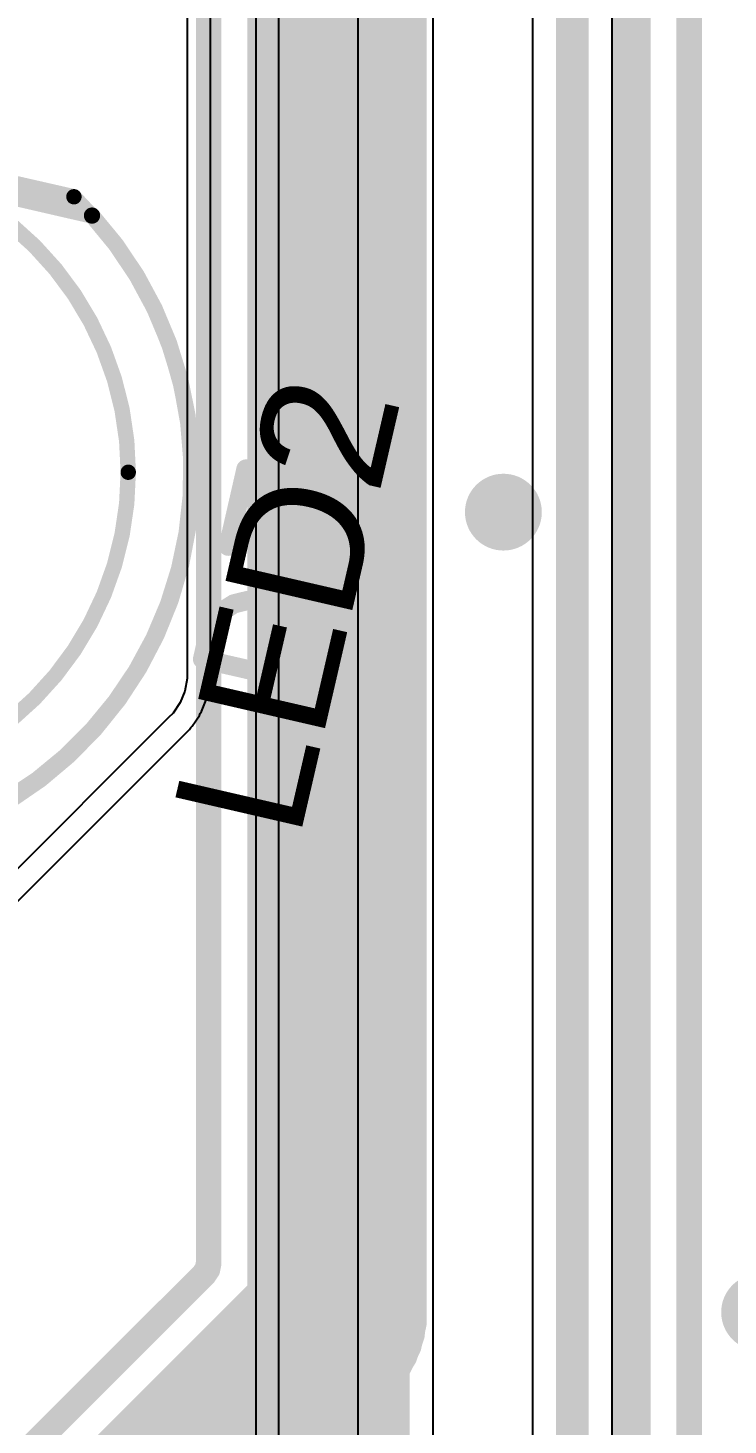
# Model space of a CAD drawing. Header units: inches. Extents: x 0 to 12.4, y -0.6 to 2.2.
# Drawn here: x 1.5577 to 1.7729, y 0.4384 to 0.8681 of the extents above; entities that cross this region are included whole.
import ezdxf

# ---------------------------------------------------------------- set-up
doc = ezdxf.new("R2010")
doc.units = ezdxf.units.IN
doc.header["$MEASUREMENT"] = 0
for name, color, linetype in [('Bottom Layer', 5, 'Continuous'), ('Bottom Solder', 6, 'Continuous'), ('Dimension', 6, 'Continuous'), ('Mechanical 4', 56, 'Continuous'), ('Multi-Layer', 9, 'Continuous'), ('Pad Holes', 156, 'Continuous'), ('Top Layer', 1, 'Continuous'), ('Top Overlay', 2, 'Continuous'), ('Top Solder', 216, 'Continuous')]:
    doc.layers.add(name, color=color, linetype=linetype)
doc.styles.add('Arial', font='', dxfattribs={"height": 0.2})
doc.styles.get('Arial').set_extended_font_data('Arial')

# ---------------------------------------------------------------- blocks, each defined once
blk = doc.blocks.new('IR333_A_52')
at = {"layer": 'Bottom Layer'}
blk.add_hatch(color=5, dxfattribs=at).paths.add_polyline_path([(-0.0815, 0.0315), (-0.0185, 0.0315), (-0.0185, -0.0315), (-0.0815, -0.0315)])
h = blk.add_hatch(color=5, dxfattribs=at)
edge = h.paths.add_edge_path()
edge.add_arc((0.05, 0), 0.0315, 0, 360)
at = {"layer": 'Bottom Solder'}
blk.add_hatch(color=6, dxfattribs=at).paths.add_polyline_path([(-0.0855, 0.0355), (-0.0145, 0.0355), (-0.0145, -0.0355), (-0.0855, -0.0355)])
h = blk.add_hatch(color=6, dxfattribs=at)
edge = h.paths.add_edge_path()
edge.add_arc((0.05, 0), 0.0355, 0, 360)
at = {"layer": 'Multi-Layer'}
blk.add_hatch(color=9, dxfattribs=at).paths.add_polyline_path([(-0.0815, 0.0315), (-0.0185, 0.0315), (-0.0185, -0.0315), (-0.0815, -0.0315)])
h = blk.add_hatch(color=9, dxfattribs=at)
edge = h.paths.add_edge_path()
edge.add_arc((0.05, 0), 0.0315, 0, 360)
at = {"layer": 'Pad Holes'}
h = blk.add_hatch(color=7, dxfattribs=at)
edge = h.paths.add_edge_path()
edge.add_arc((-0.05, 0), 0.01772, 0, 360)
h = blk.add_hatch(color=7, dxfattribs=at)
edge = h.paths.add_edge_path()
edge.add_arc((0.05, 0), 0.01772, 0, 360)
at = {"layer": 'Top Layer'}
blk.add_hatch(color=1, dxfattribs=at).paths.add_polyline_path([(-0.0815, 0.0315), (-0.0185, 0.0315), (-0.0185, -0.0315), (-0.0815, -0.0315)])
h = blk.add_hatch(color=1, dxfattribs=at)
edge = h.paths.add_edge_path()
edge.add_arc((0.05, 0), 0.0315, 0, 360)
at = {"layer": 'Top Solder'}
blk.add_hatch(color=216, dxfattribs=at).paths.add_polyline_path([(-0.0855, 0.0355), (-0.0145, 0.0355), (-0.0145, -0.0355), (-0.0855, -0.0355)])
h = blk.add_hatch(color=216, dxfattribs=at)
edge = h.paths.add_edge_path()
edge.add_arc((0.05, 0), 0.0355, 0, 360)
at = {"layer": 'Top Overlay'}
for points in [[(-0.11811, 0, 0.005, 0.005, -0.73505), (0.09707, 0.06729, 0.005, 0.005, 0)], [(0.09707, 0.06729, 0.005, 0.005, 0), (0.09707, -0.06729, 0.005, 0.005, 0)], [(0.09707, -0.06729, 0.005, 0.005, -0.73505), (-0.11811, 0, 0.005, 0.005, 0)], [(-0.05, -0.041, 0.005, 0.005, 0), (-0.05, -0.061, 0.005, 0.005, 0)], [(0.06, -0.044, 0.005, 0.005, 0), (0.04, -0.044, 0.005, 0.005, 0)], [(-0.04, -0.051, 0.005, 0.005, 0), (-0.06, -0.051, 0.005, 0.005, 0)]]:
    blk.add_lwpolyline(points, format="xyseb", dxfattribs=at)
for points in [[(0.09582, 0.06729, 0.0025, 0.0025, 1), (0.09832, 0.06729, 0.0025, 0.0025, 1)], [(0.09582, 0.06729, 0.0025, 0.0025, 1), (0.09832, 0.06729, 0.0025, 0.0025, 1)], [(-0.11936, 0, 0.0025, 0.0025, 1), (-0.11686, 0, 0.0025, 0.0025, 1)], [(-0.11936, 0, 0.0025, 0.0025, 1), (-0.11686, 0, 0.0025, 0.0025, 1)], [(-0.05125, -0.041, 0.0025, 0.0025, 1), (-0.04875, -0.041, 0.0025, 0.0025, 1)], [(0.03875, -0.044, 0.0025, 0.0025, 1), (0.04125, -0.044, 0.0025, 0.0025, 1)], [(0.05875, -0.044, 0.0025, 0.0025, 1), (0.06125, -0.044, 0.0025, 0.0025, 1)], [(-0.06125, -0.051, 0.0025, 0.0025, 1), (-0.05875, -0.051, 0.0025, 0.0025, 1)], [(-0.04125, -0.051, 0.0025, 0.0025, 1), (-0.03875, -0.051, 0.0025, 0.0025, 1)], [(-0.05125, -0.061, 0.0025, 0.0025, 1), (-0.04875, -0.061, 0.0025, 0.0025, 1)], [(0.09582, -0.06729, 0.0025, 0.0025, 1), (0.09832, -0.06729, 0.0025, 0.0025, 1)], [(0.09582, -0.06729, 0.0025, 0.0025, 1), (0.09832, -0.06729, 0.0025, 0.0025, 1)]]:
    blk.add_lwpolyline(points, format="xyseb", close=True, dxfattribs=at)
blk = doc.blocks.new('IR333_A_53')
at = {"layer": 'Bottom Layer'}
blk.add_hatch(color=5, dxfattribs=at).paths.add_polyline_path([(-0.0815, 0.0315), (-0.0185, 0.0315), (-0.0185, -0.0315), (-0.0815, -0.0315)])
h = blk.add_hatch(color=5, dxfattribs=at)
edge = h.paths.add_edge_path()
edge.add_arc((0.05, 0), 0.0315, 0, 360)
at = {"layer": 'Bottom Solder'}
blk.add_hatch(color=6, dxfattribs=at).paths.add_polyline_path([(-0.0855, 0.0355), (-0.0145, 0.0355), (-0.0145, -0.0355), (-0.0855, -0.0355)])
h = blk.add_hatch(color=6, dxfattribs=at)
edge = h.paths.add_edge_path()
edge.add_arc((0.05, 0), 0.0355, 0, 360)
at = {"layer": 'Multi-Layer'}
blk.add_hatch(color=9, dxfattribs=at).paths.add_polyline_path([(-0.0815, 0.0315), (-0.0185, 0.0315), (-0.0185, -0.0315), (-0.0815, -0.0315)])
h = blk.add_hatch(color=9, dxfattribs=at)
edge = h.paths.add_edge_path()
edge.add_arc((0.05, 0), 0.0315, 0, 360)
at = {"layer": 'Pad Holes'}
h = blk.add_hatch(color=7, dxfattribs=at)
edge = h.paths.add_edge_path()
edge.add_arc((-0.05, 0), 0.01772, 0, 360)
h = blk.add_hatch(color=7, dxfattribs=at)
edge = h.paths.add_edge_path()
edge.add_arc((0.05, 0), 0.01772, 0, 360)
at = {"layer": 'Top Layer'}
blk.add_hatch(color=1, dxfattribs=at).paths.add_polyline_path([(-0.0815, 0.0315), (-0.0185, 0.0315), (-0.0185, -0.0315), (-0.0815, -0.0315)])
h = blk.add_hatch(color=1, dxfattribs=at)
edge = h.paths.add_edge_path()
edge.add_arc((0.05, 0), 0.0315, 0, 360)
at = {"layer": 'Top Solder'}
blk.add_hatch(color=216, dxfattribs=at).paths.add_polyline_path([(-0.0855, 0.0355), (-0.0145, 0.0355), (-0.0145, -0.0355), (-0.0855, -0.0355)])
h = blk.add_hatch(color=216, dxfattribs=at)
edge = h.paths.add_edge_path()
edge.add_arc((0.05, 0), 0.0355, 0, 360)
at = {"layer": 'Top Overlay'}
for points in [[(-0.11811, 0, 0.005, 0.005, -0.73505), (0.09707, 0.06729, 0.005, 0.005, 0)], [(0.09707, 0.06729, 0.005, 0.005, 0), (0.09707, -0.06729, 0.005, 0.005, 0)], [(0.09707, -0.06729, 0.005, 0.005, -0.73505), (-0.11811, 0, 0.005, 0.005, 0)], [(-0.05, -0.041, 0.005, 0.005, 0), (-0.05, -0.061, 0.005, 0.005, 0)], [(0.04, -0.044, 0.005, 0.005, 0), (0.06, -0.044, 0.005, 0.005, 0)], [(-0.06, -0.051, 0.005, 0.005, 0), (-0.04, -0.051, 0.005, 0.005, 0)]]:
    blk.add_lwpolyline(points, format="xyseb", dxfattribs=at)
for points in [[(0.09582, 0.06729, 0.0025, 0.0025, 1), (0.09832, 0.06729, 0.0025, 0.0025, 1)], [(0.09582, 0.06729, 0.0025, 0.0025, 1), (0.09832, 0.06729, 0.0025, 0.0025, 1)], [(-0.11936, 0, 0.0025, 0.0025, 1), (-0.11686, 0, 0.0025, 0.0025, 1)], [(-0.11936, 0, 0.0025, 0.0025, 1), (-0.11686, 0, 0.0025, 0.0025, 1)], [(-0.05125, -0.041, 0.0025, 0.0025, 1), (-0.04875, -0.041, 0.0025, 0.0025, 1)], [(0.03875, -0.044, 0.0025, 0.0025, 1), (0.04125, -0.044, 0.0025, 0.0025, 1)], [(0.05875, -0.044, 0.0025, 0.0025, 1), (0.06125, -0.044, 0.0025, 0.0025, 1)], [(-0.06125, -0.051, 0.0025, 0.0025, 1), (-0.05875, -0.051, 0.0025, 0.0025, 1)], [(-0.04125, -0.051, 0.0025, 0.0025, 1), (-0.03875, -0.051, 0.0025, 0.0025, 1)], [(-0.05125, -0.061, 0.0025, 0.0025, 1), (-0.04875, -0.061, 0.0025, 0.0025, 1)], [(0.09582, -0.06729, 0.0025, 0.0025, 1), (0.09832, -0.06729, 0.0025, 0.0025, 1)], [(0.09582, -0.06729, 0.0025, 0.0025, 1), (0.09832, -0.06729, 0.0025, 0.0025, 1)]]:
    blk.add_lwpolyline(points, format="xyseb", close=True, dxfattribs=at)

msp = doc.modelspace()

# ---------------------------------------------------------------- hatches: boundary and pattern name
at = {"layer": 'Dimension'}
h = msp.add_hatch(color=6, dxfattribs=at)
edge = h.paths.add_edge_path()
edge.add_arc((1.70383, 0.71917), 0.01181, 0, 360)
h = msp.add_hatch(color=6, dxfattribs=at)
edge = h.paths.add_edge_path()
edge.add_arc((1.78257, 0.47311), 0.01181, 0, 360)

# ---------------------------------------------------------------- linework, layer by layer
at = {"layer": 'Bottom Layer'}
for p, q in [((1.63476, 1.34963), (1.63476, 0.31807)), ((1.65924, 0.313), (1.65924, 1.34963)), ((1.71276, 1.049), (1.71276, 0.28907)), ((1.73724, 0.284), (1.73724, 1.04393)), ((1.6067, 0.99808), (1.6067, 0.6699)), ((1.61384, 0.6699), (1.61384, 0.99808)), ((1.6067, 0.66796), (1.60595, 0.66416)), ((1.6067, 0.6699), (1.6067, 0.66796)), ((1.61295, 0.66277), (1.6137, 0.66657)), ((1.6137, 0.66727), (1.61384, 0.66796)), ((1.6137, 0.66657), (1.6137, 0.66727)), ((1.61384, 0.66796), (1.61384, 0.6699)), ((1.60595, 0.66416), (1.60446, 0.66058)), ((1.61254, 0.66143), (1.61268, 0.66212)), ((1.61268, 0.66212), (1.61295, 0.66277)), ((1.60446, 0.66058), (1.60231, 0.65735)), ((1.61067, 0.65726), (1.61106, 0.65785)), ((1.61106, 0.65785), (1.61254, 0.66143)), ((1.60094, 0.65598), (1.41562, 0.47066)), ((1.60231, 0.65735), (1.60094, 0.65598)), ((1.60094, 0.65598), (1.60094, 0.65598)), ((1.60774, 0.65289), (1.60824, 0.65339)), ((1.60824, 0.65339), (1.6104, 0.65661)), ((1.6104, 0.65661), (1.61067, 0.65726)), ((1.42066, 0.46562), (1.60598, 0.65093)), ((1.60598, 0.65094), (1.60735, 0.65231)), ((1.60598, 0.65093), (1.60598, 0.65094)), ((1.60735, 0.65231), (1.60774, 0.65289))]:
    msp.add_line(p, q, dxfattribs=at)
for points in [[(1.647, 0.313, 0.01, 0.01, 0), (1.647, 1.364, 0.01, 0.01, 0)], [(1.725, 0.284, 0.01, 0.01, 0), (1.725, 1.049, 0.01, 0.01, 0)]]:
    msp.add_lwpolyline(points, format="xyseb", dxfattribs=at)
at = {"layer": 'Dimension'}
for points in [[(1.7432, 0.41405, 0.01181, 0.01181, 0), (1.7432, 1.02429, 0.01181, 0.01181, 0)], [(1.76094, 0.4265, 0.00787, 0.00787, 0), (1.76094, 1.02302, 0.00787, 0.00787, 0)], [(1.72547, 0.42342, 0.00787, 0.00787, 0), (1.72547, 1.01492, 0.00787, 0.00787, 0)], [(1.64478, 0.47311, 0.03937, 0.03937, 0), (1.64478, 0.96523, 0.03937, 0.03937, 0)], [(1.67629, 0.47666, 0.00787, 0.00787, 0), (1.67629, 0.967, 0.00787, 0.00787, 0)], [(1.61326, 0.48818, 0.00787, 0.00787, 0), (1.61326, 0.95016, 0.00787, 0.00787, 0)], [(1.47745, 0.30578, 0.03937, 0.03937, 0), (1.64478, 0.47311, 0.03937, 0.03937, 0)], [(1.61183, 0.48473, 0.00787, 0.00787, 0), (1.61289, 0.48631, 0.00787, 0.00787, 0)], [(1.61289, 0.48631, 0.00787, 0.00787, 0), (1.61326, 0.48818, 0.00787, 0.00787, 0)], [(1.45285, 0.32575, 0.00787, 0.00787, 0), (1.61183, 0.48473, 0.00787, 0.00787, 0)], [(1.67629, 0.46956, 0.00787, 0.00787, 0), (1.67629, 0.47666, 0.00787, 0.00787, 0)], [(1.67596, 0.46809, 0.00787, 0.00787, 0), (1.67629, 0.46956, 0.00787, 0.00787, 0)], [(1.67505, 0.4641, 0.00787, 0.00787, 0), (1.6752, 0.46463, 0.00787, 0.00787, 0)], [(1.6752, 0.46463, 0.00787, 0.00787, 0), (1.6757, 0.46605, 0.00787, 0.00787, 0)], [(1.6757, 0.46605, 0.00787, 0.00787, 0), (1.67587, 0.46755, 0.00787, 0.00787, 0)], [(1.67587, 0.46755, 0.00787, 0.00787, 0), (1.67596, 0.46809, 0.00787, 0.00787, 0)], [(1.67335, 0.45935, 0.00787, 0.00787, 0), (1.67374, 0.46045, 0.00787, 0.00787, 0)], [(1.67374, 0.46045, 0.00787, 0.00787, 0), (1.67385, 0.46077, 0.00787, 0.00787, 0)], [(1.67385, 0.46077, 0.00787, 0.00787, 0), (1.67406, 0.46127, 0.00787, 0.00787, 0)], [(1.67406, 0.46127, 0.00787, 0.00787, 0), (1.67471, 0.46263, 0.00787, 0.00787, 0)], [(1.67471, 0.46263, 0.00787, 0.00787, 0), (1.67505, 0.4641, 0.00787, 0.00787, 0)], [(1.67069, 0.45505, 0.00787, 0.00787, 0), (1.67163, 0.45623, 0.00787, 0.00787, 0)], [(1.67163, 0.45623, 0.00787, 0.00787, 0), (1.67229, 0.45759, 0.00787, 0.00787, 0)], [(1.67229, 0.45759, 0.00787, 0.00787, 0), (1.67255, 0.45807, 0.00787, 0.00787, 0)], [(1.67255, 0.45807, 0.00787, 0.00787, 0), (1.67335, 0.45935, 0.00787, 0.00787, 0)], [(1.51365, 0.29741, 0.00787, 0.00787, 0), (1.66831, 0.45207, 0.00787, 0.00787, 0)], [(1.66831, 0.45207, 0.00787, 0.00787, 0), (1.66957, 0.45333, 0.00787, 0.00787, 0)], [(1.66831, 0.45207, 0.00787, 0.00787, 0), (1.66831, 0.45207, 0.00787, 0.00787, 0)], [(1.66957, 0.45333, 0.00787, 0.00787, 0), (1.67038, 0.45461, 0.00787, 0.00787, 0)], [(1.67038, 0.45461, 0.00787, 0.00787, 0), (1.67069, 0.45505, 0.00787, 0.00787, 0)]]:
    msp.add_lwpolyline(points, format="xyseb", dxfattribs=at)
for points in [[(1.61092, 0.48631, 0.00394, 0.00394, 1), (1.61486, 0.48631, 0.00394, 0.00394, 1)], [(1.61092, 0.48631, 0.00394, 0.00394, 1), (1.61486, 0.48631, 0.00394, 0.00394, 1)], [(1.61129, 0.48818, 0.00394, 0.00394, 1), (1.61523, 0.48818, 0.00394, 0.00394, 1)], [(1.61129, 0.48818, 0.00394, 0.00394, 1), (1.61523, 0.48818, 0.00394, 0.00394, 1)], [(1.63494, 0.47311, 0.01969, 0.01969, 1), (1.65462, 0.47311, 0.01969, 0.01969, 1)], [(1.63494, 0.47311, 0.01969, 0.01969, 1), (1.65462, 0.47311, 0.01969, 0.01969, 1)], [(1.60986, 0.48473, 0.00394, 0.00394, 1), (1.6138, 0.48473, 0.00394, 0.00394, 1)], [(1.60986, 0.48473, 0.00394, 0.00394, 1), (1.6138, 0.48473, 0.00394, 0.00394, 1)], [(1.67433, 0.47666, 0.00394, 0.00394, 1), (1.67826, 0.47666, 0.00394, 0.00394, 1)], [(1.67433, 0.47666, 0.00394, 0.00394, 1), (1.67826, 0.47666, 0.00394, 0.00394, 1)], [(1.67433, 0.46956, 0.00394, 0.00394, 1), (1.67826, 0.46956, 0.00394, 0.00394, 1)], [(1.67433, 0.46956, 0.00394, 0.00394, 1), (1.67826, 0.46956, 0.00394, 0.00394, 1)], [(1.67323, 0.46463, 0.00394, 0.00394, 1), (1.67717, 0.46463, 0.00394, 0.00394, 1)], [(1.67323, 0.46463, 0.00394, 0.00394, 1), (1.67717, 0.46463, 0.00394, 0.00394, 1)], [(1.67373, 0.46605, 0.00394, 0.00394, 1), (1.67767, 0.46605, 0.00394, 0.00394, 1)], [(1.67373, 0.46605, 0.00394, 0.00394, 1), (1.67767, 0.46605, 0.00394, 0.00394, 1)], [(1.6739, 0.46755, 0.00394, 0.00394, 1), (1.67783, 0.46755, 0.00394, 0.00394, 1)], [(1.6739, 0.46755, 0.00394, 0.00394, 1), (1.67783, 0.46755, 0.00394, 0.00394, 1)], [(1.67399, 0.46809, 0.00394, 0.00394, 1), (1.67793, 0.46809, 0.00394, 0.00394, 1)], [(1.67399, 0.46809, 0.00394, 0.00394, 1), (1.67793, 0.46809, 0.00394, 0.00394, 1)], [(1.67177, 0.46045, 0.00394, 0.00394, 1), (1.67571, 0.46045, 0.00394, 0.00394, 1)], [(1.67177, 0.46045, 0.00394, 0.00394, 1), (1.67571, 0.46045, 0.00394, 0.00394, 1)], [(1.67188, 0.46077, 0.00394, 0.00394, 1), (1.67582, 0.46077, 0.00394, 0.00394, 1)], [(1.67188, 0.46077, 0.00394, 0.00394, 1), (1.67582, 0.46077, 0.00394, 0.00394, 1)], [(1.67209, 0.46127, 0.00394, 0.00394, 1), (1.67603, 0.46127, 0.00394, 0.00394, 1)], [(1.67209, 0.46127, 0.00394, 0.00394, 1), (1.67603, 0.46127, 0.00394, 0.00394, 1)], [(1.67274, 0.46263, 0.00394, 0.00394, 1), (1.67668, 0.46263, 0.00394, 0.00394, 1)], [(1.67274, 0.46263, 0.00394, 0.00394, 1), (1.67668, 0.46263, 0.00394, 0.00394, 1)], [(1.67308, 0.4641, 0.00394, 0.00394, 1), (1.67702, 0.4641, 0.00394, 0.00394, 1)], [(1.67308, 0.4641, 0.00394, 0.00394, 1), (1.67702, 0.4641, 0.00394, 0.00394, 1)], [(1.66966, 0.45623, 0.00394, 0.00394, 1), (1.6736, 0.45623, 0.00394, 0.00394, 1)], [(1.66966, 0.45623, 0.00394, 0.00394, 1), (1.6736, 0.45623, 0.00394, 0.00394, 1)], [(1.67032, 0.45759, 0.00394, 0.00394, 1), (1.67425, 0.45759, 0.00394, 0.00394, 1)], [(1.67032, 0.45759, 0.00394, 0.00394, 1), (1.67425, 0.45759, 0.00394, 0.00394, 1)], [(1.67058, 0.45807, 0.00394, 0.00394, 1), (1.67452, 0.45807, 0.00394, 0.00394, 1)], [(1.67058, 0.45807, 0.00394, 0.00394, 1), (1.67452, 0.45807, 0.00394, 0.00394, 1)], [(1.67138, 0.45935, 0.00394, 0.00394, 1), (1.67532, 0.45935, 0.00394, 0.00394, 1)], [(1.67138, 0.45935, 0.00394, 0.00394, 1), (1.67532, 0.45935, 0.00394, 0.00394, 1)], [(1.66635, 0.45207, 0.00394, 0.00394, 1), (1.67028, 0.45207, 0.00394, 0.00394, 1)], [(1.66635, 0.45207, 0.00394, 0.00394, 1), (1.67028, 0.45207, 0.00394, 0.00394, 1)], [(1.66635, 0.45207, 0.00394, 0.00394, 1), (1.67028, 0.45207, 0.00394, 0.00394, 1)], [(1.66635, 0.45207, 0.00394, 0.00394, 1), (1.67028, 0.45207, 0.00394, 0.00394, 1)], [(1.66761, 0.45333, 0.00394, 0.00394, 1), (1.67154, 0.45333, 0.00394, 0.00394, 1)], [(1.66761, 0.45333, 0.00394, 0.00394, 1), (1.67154, 0.45333, 0.00394, 0.00394, 1)], [(1.66841, 0.45461, 0.00394, 0.00394, 1), (1.67234, 0.45461, 0.00394, 0.00394, 1)], [(1.66841, 0.45461, 0.00394, 0.00394, 1), (1.67234, 0.45461, 0.00394, 0.00394, 1)], [(1.66872, 0.45505, 0.00394, 0.00394, 1), (1.67266, 0.45505, 0.00394, 0.00394, 1)], [(1.66872, 0.45505, 0.00394, 0.00394, 1), (1.67266, 0.45505, 0.00394, 0.00394, 1)]]:
    msp.add_lwpolyline(points, format="xyseb", close=True, dxfattribs=at)
at = {"layer": 'Mechanical 4'}
for points in [[(1.45326, 0.84323, 0.00472, 0.00472, 0), (1.57186, 0.81616, 0.00472, 0.00472, 0)], [(1.57185, 0.81616, 0.00472, 0.00472, -0.75973), (1.46391, 0.61668, 0.00472, 0.00472, 0)], [(1.6193, 0.70868, 0.00591, 0.00591, 0), (1.62473, 0.73244, 0.00591, 0.00591, 0)], [(1.62473, 0.73244, 0.00591, 0.00591, 0), (1.63643, 0.71631, 0.00591, 0.00591, 0)], [(1.63768, 0.72179, 0.00591, 0.00591, 0), (1.64034, 0.72503, 0.00591, 0.00591, 0)], [(1.64034, 0.72503, 0.00591, 0.00591, 0), (1.64259, 0.72644, 0.00591, 0.00591, 0)], [(1.64259, 0.72644, 0.00591, 0.00591, 0), (1.64666, 0.72744, 0.00591, 0.00591, 0)], [(1.64666, 0.72744, 0.00591, 0.00591, 0), (1.6558, 0.72535, 0.00591, 0.00591, 0)], [(1.6558, 0.72535, 0.00591, 0.00591, 0), (1.65904, 0.72269, 0.00591, 0.00591, 0)], [(1.63643, 0.71631, 0.00591, 0.00591, 0), (1.63768, 0.72179, 0.00591, 0.00591, 0)], [(1.65904, 0.72269, 0.00591, 0.00591, 0), (1.66045, 0.72044, 0.00591, 0.00591, 0)], [(1.66045, 0.72044, 0.00591, 0.00591, 0), (1.66144, 0.71637, 0.00591, 0.00591, 0)], [(1.65894, 0.7054, 0.00591, 0.00591, 0), (1.66144, 0.71637, 0.00591, 0.00591, 0)], [(1.65403, 0.70076, 0.00591, 0.00591, 0), (1.65627, 0.70217, 0.00591, 0.00591, 0)], [(1.65627, 0.70217, 0.00591, 0.00591, 0), (1.65894, 0.7054, 0.00591, 0.00591, 0)], [(1.61654, 0.68816, 0.00591, 0.00591, 0), (1.62103, 0.69098, 0.00591, 0.00591, 0)], [(1.62103, 0.69098, 0.00591, 0.00591, 0), (1.6251, 0.69197, 0.00591, 0.00591, 0)], [(1.6251, 0.69197, 0.00591, 0.00591, 0), (1.63283, 0.69213, 0.00591, 0.00591, 0)], [(1.63283, 0.69213, 0.00591, 0.00591, 0), (1.63832, 0.69088, 0.00591, 0.00591, 0)], [(1.63832, 0.69088, 0.00591, 0.00591, 0), (1.64521, 0.68738, 0.00591, 0.00591, 0)], [(1.61346, 0.68309, 0.00591, 0.00591, 0), (1.61654, 0.68816, 0.00591, 0.00591, 0)], [(1.64521, 0.68738, 0.00591, 0.00591, 0), (1.64845, 0.68472, 0.00591, 0.00591, 0)], [(1.64845, 0.68472, 0.00591, 0.00591, 0), (1.65127, 0.68023, 0.00591, 0.00591, 0)], [(1.61138, 0.67395, 0.00591, 0.00591, 0), (1.61346, 0.68309, 0.00591, 0.00591, 0)], [(1.65127, 0.68023, 0.00591, 0.00591, 0), (1.65184, 0.67433, 0.00591, 0.00591, 0)], [(1.61138, 0.67395, 0.00591, 0.00591, 0), (1.64976, 0.66519, 0.00591, 0.00591, 0)], [(1.64976, 0.66519, 0.00591, 0.00591, 0), (1.65184, 0.67433, 0.00591, 0.00591, 0)]]:
    msp.add_lwpolyline(points, format="xyseb", dxfattribs=at)
for points in [[(1.58855, 0.73144, 0.00472, 0.00472, 1), (1.3917, 0.73144, 0.00472, 0.00472, 1)], [(1.57067, 0.81616, 0.00236, 0.00236, 1), (1.57303, 0.81616, 0.00236, 0.00236, 1)], [(1.57068, 0.81616, 0.00236, 0.00236, 1), (1.57304, 0.81616, 0.00236, 0.00236, 1)], [(1.62325, 0.73244, 0.00295, 0.00295, 1), (1.6262, 0.73244, 0.00295, 0.00295, 1)], [(1.62325, 0.73244, 0.00295, 0.00295, 1), (1.6262, 0.73244, 0.00295, 0.00295, 1)], [(1.58737, 0.73144, 0.00236, 0.00236, 1), (1.58973, 0.73144, 0.00236, 0.00236, 1)], [(1.63887, 0.72503, 0.00295, 0.00295, 1), (1.64182, 0.72503, 0.00295, 0.00295, 1)], [(1.63887, 0.72503, 0.00295, 0.00295, 1), (1.64182, 0.72503, 0.00295, 0.00295, 1)], [(1.64111, 0.72644, 0.00295, 0.00295, 1), (1.64406, 0.72644, 0.00295, 0.00295, 1)], [(1.64111, 0.72644, 0.00295, 0.00295, 1), (1.64406, 0.72644, 0.00295, 0.00295, 1)], [(1.64518, 0.72744, 0.00295, 0.00295, 1), (1.64814, 0.72744, 0.00295, 0.00295, 1)], [(1.64518, 0.72744, 0.00295, 0.00295, 1), (1.64814, 0.72744, 0.00295, 0.00295, 1)], [(1.65432, 0.72535, 0.00295, 0.00295, 1), (1.65727, 0.72535, 0.00295, 0.00295, 1)], [(1.65432, 0.72535, 0.00295, 0.00295, 1), (1.65727, 0.72535, 0.00295, 0.00295, 1)], [(1.6362, 0.72179, 0.00295, 0.00295, 1), (1.63916, 0.72179, 0.00295, 0.00295, 1)], [(1.6362, 0.72179, 0.00295, 0.00295, 1), (1.63916, 0.72179, 0.00295, 0.00295, 1)], [(1.65756, 0.72269, 0.00295, 0.00295, 1), (1.66051, 0.72269, 0.00295, 0.00295, 1)], [(1.65756, 0.72269, 0.00295, 0.00295, 1), (1.66051, 0.72269, 0.00295, 0.00295, 1)], [(1.65897, 0.72044, 0.00295, 0.00295, 1), (1.66192, 0.72044, 0.00295, 0.00295, 1)], [(1.65897, 0.72044, 0.00295, 0.00295, 1), (1.66192, 0.72044, 0.00295, 0.00295, 1)], [(1.63495, 0.71631, 0.00295, 0.00295, 1), (1.6379, 0.71631, 0.00295, 0.00295, 1)], [(1.63495, 0.71631, 0.00295, 0.00295, 1), (1.6379, 0.71631, 0.00295, 0.00295, 1)], [(1.65996, 0.71637, 0.00295, 0.00295, 1), (1.66292, 0.71637, 0.00295, 0.00295, 1)], [(1.65996, 0.71637, 0.00295, 0.00295, 1), (1.66292, 0.71637, 0.00295, 0.00295, 1)], [(1.61783, 0.70868, 0.00295, 0.00295, 1), (1.62078, 0.70868, 0.00295, 0.00295, 1)], [(1.6548, 0.70217, 0.00295, 0.00295, 1), (1.65775, 0.70217, 0.00295, 0.00295, 1)], [(1.6548, 0.70217, 0.00295, 0.00295, 1), (1.65775, 0.70217, 0.00295, 0.00295, 1)], [(1.65746, 0.7054, 0.00295, 0.00295, 1), (1.66041, 0.7054, 0.00295, 0.00295, 1)], [(1.65746, 0.7054, 0.00295, 0.00295, 1), (1.66041, 0.7054, 0.00295, 0.00295, 1)], [(1.65255, 0.70076, 0.00295, 0.00295, 1), (1.65551, 0.70076, 0.00295, 0.00295, 1)], [(1.61955, 0.69098, 0.00295, 0.00295, 1), (1.62251, 0.69098, 0.00295, 0.00295, 1)], [(1.61955, 0.69098, 0.00295, 0.00295, 1), (1.62251, 0.69098, 0.00295, 0.00295, 1)], [(1.62363, 0.69197, 0.00295, 0.00295, 1), (1.62658, 0.69197, 0.00295, 0.00295, 1)], [(1.62363, 0.69197, 0.00295, 0.00295, 1), (1.62658, 0.69197, 0.00295, 0.00295, 1)], [(1.63136, 0.69213, 0.00295, 0.00295, 1), (1.63431, 0.69213, 0.00295, 0.00295, 1)], [(1.63136, 0.69213, 0.00295, 0.00295, 1), (1.63431, 0.69213, 0.00295, 0.00295, 1)], [(1.63684, 0.69088, 0.00295, 0.00295, 1), (1.63979, 0.69088, 0.00295, 0.00295, 1)], [(1.63684, 0.69088, 0.00295, 0.00295, 1), (1.63979, 0.69088, 0.00295, 0.00295, 1)], [(1.61506, 0.68816, 0.00295, 0.00295, 1), (1.61802, 0.68816, 0.00295, 0.00295, 1)], [(1.61506, 0.68816, 0.00295, 0.00295, 1), (1.61802, 0.68816, 0.00295, 0.00295, 1)], [(1.64373, 0.68738, 0.00295, 0.00295, 1), (1.64669, 0.68738, 0.00295, 0.00295, 1)], [(1.64373, 0.68738, 0.00295, 0.00295, 1), (1.64669, 0.68738, 0.00295, 0.00295, 1)], [(1.64697, 0.68472, 0.00295, 0.00295, 1), (1.64992, 0.68472, 0.00295, 0.00295, 1)], [(1.64697, 0.68472, 0.00295, 0.00295, 1), (1.64992, 0.68472, 0.00295, 0.00295, 1)], [(1.61199, 0.68309, 0.00295, 0.00295, 1), (1.61494, 0.68309, 0.00295, 0.00295, 1)], [(1.61199, 0.68309, 0.00295, 0.00295, 1), (1.61494, 0.68309, 0.00295, 0.00295, 1)], [(1.64979, 0.68023, 0.00295, 0.00295, 1), (1.65274, 0.68023, 0.00295, 0.00295, 1)], [(1.64979, 0.68023, 0.00295, 0.00295, 1), (1.65274, 0.68023, 0.00295, 0.00295, 1)], [(1.6099, 0.67395, 0.00295, 0.00295, 1), (1.61285, 0.67395, 0.00295, 0.00295, 1)], [(1.6099, 0.67395, 0.00295, 0.00295, 1), (1.61285, 0.67395, 0.00295, 0.00295, 1)], [(1.65037, 0.67433, 0.00295, 0.00295, 1), (1.65332, 0.67433, 0.00295, 0.00295, 1)], [(1.65037, 0.67433, 0.00295, 0.00295, 1), (1.65332, 0.67433, 0.00295, 0.00295, 1)], [(1.64828, 0.66519, 0.00295, 0.00295, 1), (1.65124, 0.66519, 0.00295, 0.00295, 1)], [(1.64828, 0.66519, 0.00295, 0.00295, 1), (1.65124, 0.66519, 0.00295, 0.00295, 1)]]:
    msp.add_lwpolyline(points, format="xyseb", close=True, dxfattribs=at)
at = {"layer": 'Top Layer'}
for p, q in [((1.68223, 0.303), (1.68223, 0.96)), ((1.62777, 0.94872), (1.62777, 0.31428))]:
    msp.add_line(p, q, dxfattribs=at)
msp.add_lwpolyline([(1.655, 0.303, 0.04, 0.04, 0), (1.655, 0.96, 0.04, 0.04, 0)], format="xyseb", dxfattribs=at)

# ---------------------------------------------------------------- block references
for name, p, rotation in [('IR333_A_52', (1.47915, 0.97963), 130), ('IR333_A_53', (1.49001, 0.73093), 77.00000000000001)]:
    msp.add_blockref(name, p, dxfattribs=dict(rotation=rotation))

# ---------------------------------------------------------------- texts
at = {"layer": 'Top Overlay', "style": 'Arial'}
msp.add_text('LED2', height=0.04, rotation=77, dxfattribs=at).set_placement((1.641, 0.618))

doc.saveas('drawing.dxf')
